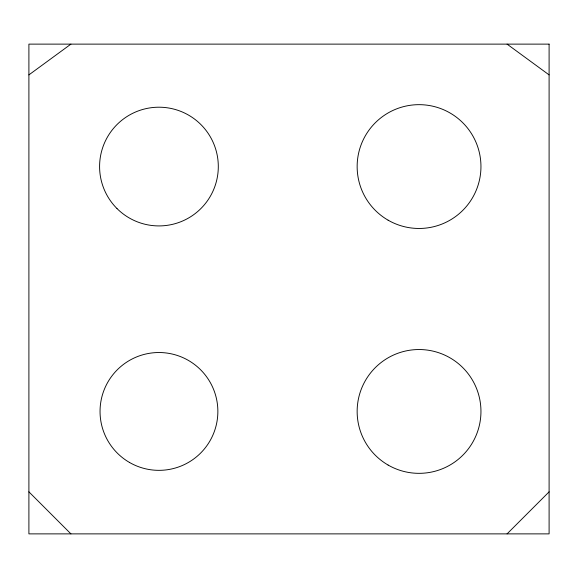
<?xml version="1.0" encoding="UTF-8"?>
<svg xmlns="http://www.w3.org/2000/svg" width="578" height="578" viewBox="0 0 578 578"><rect width="100%" height="100%" fill="white"/><g stroke="black" fill="none" stroke-linecap="round" stroke-linejoin="round"><path stroke-width="0.87" d="M507.072 533.877L549.1 491.842M28.9 74.894L70.928 44.123M507.072 44.123L549.1 74.894M28.9 491.842L70.928 533.877M549.1 44.123L28.9 44.123L28.9 533.877L549.1 533.877L549.1 44.123M116.98 208.535A59.353 59.353 0 0 0 216.28 181.926A59.353 59.353 0 0 0 143.59 109.228A59.353 59.353 0 0 0 116.98 208.535M129.494 462.451A58.913 58.913 0 0 0 217.863 411.435A58.913 58.913 0 0 0 129.494 360.419A58.913 58.913 0 0 0 129.494 462.451M388.098 465.044A61.904 61.904 0 0 0 480.954 411.435A61.904 61.904 0 0 0 388.098 357.825A61.904 61.904 0 0 0 388.098 465.044M388.098 220.175A61.904 61.904 0 0 0 480.954 166.565A61.904 61.904 0 0 0 388.098 112.956A61.904 61.904 0 0 0 388.098 220.175"/></g></svg>
